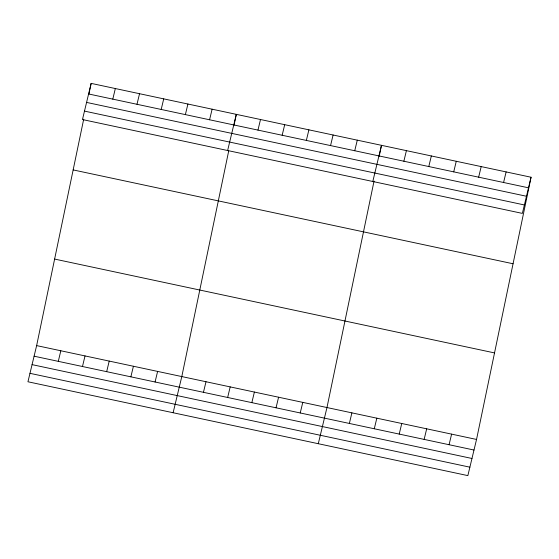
<?xml version="1.0" encoding="UTF-8"?>
<svg xmlns="http://www.w3.org/2000/svg" width="559" height="559" viewBox="0 0 559 559"><rect width="100%" height="100%" fill="white"/><g stroke="black" fill="none" stroke-linecap="round" stroke-linejoin="round"><path stroke-width="0.84" d="M531.05 177.231L522.365 213.398L82.459 119.549L91.145 83.382L531.05 177.231L476.541 439.451L467.855 475.618L27.95 381.769L36.635 345.602L83.703 119.158M88.895 94.198L91.145 83.382M228.701 150.958L181.801 376.57L173.122 412.738M234.06 125.167L236.31 114.35L227.632 150.518M374.041 181.102L326.973 407.539L318.288 443.713M379.233 156.136L381.483 145.319L372.797 181.486M112.799 99.132L115.336 88.546M58.29 361.352L60.826 350.766M136.99 104.288L139.533 93.702M82.48 366.515L85.024 355.922M161.188 109.452L163.724 98.866M106.678 371.672L109.215 361.086M185.378 114.616L187.922 104.03M130.869 376.836L133.412 366.25M209.576 119.78L212.12 109.187M155.067 382L157.61 371.414M257.965 130.1L260.508 119.514M203.455 392.32L205.998 381.734M282.162 135.264L284.699 124.671M227.653 397.484L230.189 386.898M306.353 140.421L308.896 129.835M251.843 402.648L254.387 392.055M330.551 145.585L333.094 134.998M276.041 407.804L278.585 397.218M354.741 150.748L357.285 140.162M300.232 412.968L302.775 402.382M403.871 161.23L406.407 150.637M349.361 423.449L351.897 412.863M428.795 166.547L431.338 155.954M374.285 428.767L376.829 418.181M453.726 171.865L456.263 161.278M399.217 434.084L401.753 423.498M478.651 177.182L481.194 166.596M424.141 439.402L426.685 428.816M503.582 182.5L506.119 171.913M449.073 444.719L451.609 434.133M88.602 93.968L528.507 187.817M86.575 102.409L526.48 196.258M84.486 111.108L524.391 204.957M73.152 169.915L513.064 263.764M54.621 259.069L494.526 352.918M36.635 345.602L476.541 439.451M34.092 356.188L473.997 450.037M32.066 364.629L471.971 458.478M29.976 373.328L469.881 467.177"/></g></svg>
